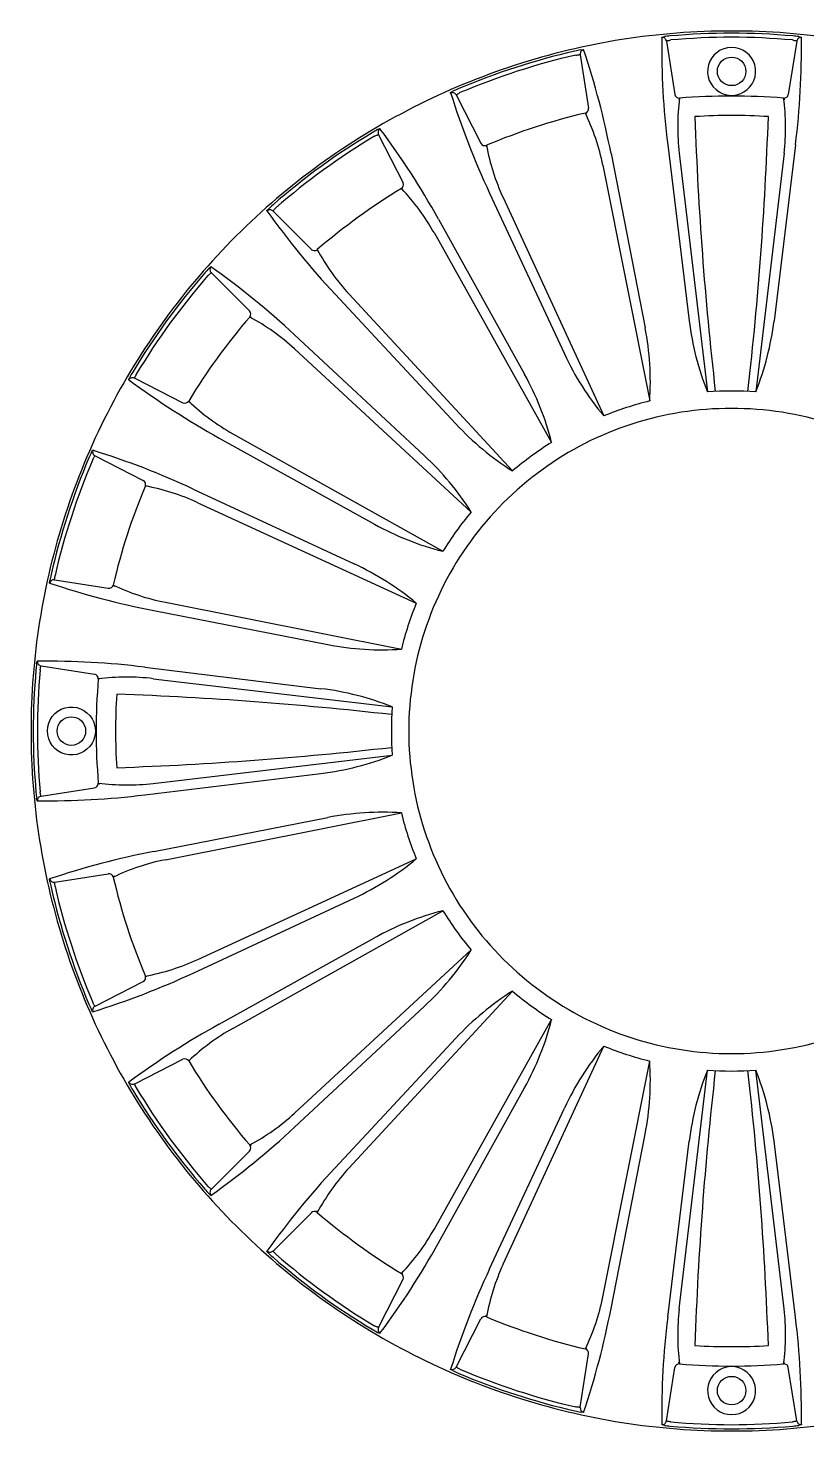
# Model space of a CAD drawing. Extents: x 0 to 137, y 0 to 265.
# Drawn here: x 0.4 to 57.1, y 0.4 to 102.9 of the extents above; entities that cross this region are included whole.
import ezdxf

# ---------------------------------------------------------------- set-up
doc = ezdxf.new("R2010")
doc.units = 0
doc.layers.add('LIVELLO_1', color=160, linetype='Continuous')

# ---------------------------------------------------------------- blocks, each defined once
blk = doc.blocks.new('AI9-BLK1')
at = {"layer": 'LIVELLO_1', "color": 7}
for p, q in [((-22.07, -31.16), (-22.06, -31.19)), ((-22.06, -31.19), (-21.44, -35.08)), ((-12.56, -31.19), (-13.18, -35.08)), ((-12.56, -31.16), (-12.56, -31.19)), ((-12.41, -30.85), (-12.22, -30.89)), ((-12.22, -30.89), (-12.22, -30.9)), ((-12.22, -30.92), (-12.22, -30.9)), ((-28.35, -32.16), (-28.34, -32.18)), ((-28.34, -32.18), (-27.73, -36.07)), ((-28.3, -31.82), (-28.11, -31.79)), ((-28.11, -31.79), (-28.1, -31.8)), ((-28.1, -31.82), (-28.1, -31.8)), ((-37.39, -35.1), (-37.38, -35.11)), ((-37.38, -35.11), (-35.59, -38.63)), ((-21.1, -35.34), (-21.16, -35.46)), ((-13.52, -35.34), (-13.46, -35.46)), ((-27.97, -36.43), (-27.88, -36.52)), ((-43.12, -37.64), (-42.94, -37.56)), ((-42.94, -37.56), (-42.94, -37.57)), ((-42.93, -37.58), (-42.94, -37.57)), ((-43.05, -37.98), (-43.05, -38.01)), ((-43.05, -38.01), (-41.26, -41.51)), ((-35.18, -38.78), (-35.2, -38.9)), ((-21.97, -38.74), (-20.4, -51.57)), ((-12.66, -38.74), (-14.22, -51.57)), ((-26.1, -39.39), (-23.62, -52.08)), ((-21.13, -39.35), (-19.07, -56.75)), ((-13.49, -39.35), (-15.55, -56.75)), ((-26.7, -40.23), (-23.28, -57.42)), ((-41.38, -41.93), (-41.27, -41.99)), ((-34.95, -42.27), (-29.5, -53.99)), ((-33.97, -42.59), (-26.63, -58.51)), ((-50.75, -43.57), (-50.73, -43.59)), ((-50.73, -43.59), (-47.94, -46.37)), ((-38.68, -44.17), (-32.4, -55.47)), ((-39, -45.15), (-30.43, -60.44)), ((-47.51, -46.38), (-47.49, -46.51)), ((-55.41, -47.76), (-55.27, -47.63)), ((-55.27, -47.63), (-55.26, -47.64)), ((-55.25, -47.64), (-55.26, -47.64)), ((-55.25, -48.06), (-55.23, -48.09)), ((-55.23, -48.08), (-52.44, -50.86)), ((-46.21, -49.64), (-37.4, -59.1)), ((-45.18, -49.64), (-33.28, -62.52)), ((-52.43, -51.3), (-52.31, -51.32)), ((-49.17, -52.59), (-39.71, -61.4)), ((-49.17, -53.63), (-36.29, -65.52)), ((-60.84, -55.76), (-60.81, -55.77)), ((-60.81, -55.77), (-57.3, -57.55)), ((-19.07, -56.75), (-19.07, -56.74)), ((-15.55, -56.75), (-15.55, -56.74)), ((-56.88, -57.43), (-56.83, -57.54)), ((-23.28, -57.42), (-23.29, -57.4)), ((-26.63, -58.51), (-26.64, -58.49)), ((-54.65, -60.13), (-43.34, -66.4)), ((-53.66, -59.81), (-38.36, -68.38)), ((-30.43, -60.44), (-30.44, -60.43)), ((-63.97, -61.18), (-63.88, -61.02)), ((-63.88, -61.02), (-63.87, -61.02)), ((-63.86, -61.02), (-63.87, -61.02)), ((-63.72, -61.42), (-63.7, -61.43)), ((-63.7, -61.43), (-60.19, -63.21)), ((-33.28, -62.52), (-33.3, -62.5)), ((-60.04, -63.62), (-59.92, -63.61)), ((-56.55, -63.85), (-44.82, -69.3)), ((-56.22, -64.84), (-40.3, -72.17)), ((-36.29, -65.52), (-36.31, -65.51)), ((-38.36, -68.38), (-38.38, -68.37)), ((-66.66, -70.46), (-66.64, -70.46)), ((-66.64, -70.46), (-62.75, -71.07)), ((-62.38, -70.84), (-62.3, -70.92)), ((-59.42, -72.7), (-46.73, -75.18)), ((-58.58, -72.1), (-41.38, -75.52)), ((-40.3, -72.17), (-40.32, -72.16)), ((-41.38, -75.52), (-41.41, -75.51)), ((-67.97, -76.59), (-67.93, -76.4)), ((-67.93, -76.4), (-67.92, -76.39)), ((-67.9, -76.39), (-67.92, -76.39)), ((-67.65, -76.74), (-67.63, -76.74)), ((-67.63, -76.74), (-63.74, -77.35)), ((-60.08, -76.83), (-47.24, -78.4)), ((-63.47, -77.69), (-63.36, -77.65)), ((-59.46, -77.67), (-42.05, -79.73)), ((-42.05, -79.73), (-42.07, -79.73)), ((-59.46, -85.31), (-42.05, -83.25)), ((-42.05, -83.25), (-42.07, -83.25)), ((-60.08, -86.14), (-47.24, -84.58)), ((-67.63, -86.23), (-63.74, -85.62)), ((-63.47, -85.28), (-63.36, -85.33)), ((-67.65, -86.24), (-67.63, -86.23)), ((-59.42, -90.27), (-46.73, -87.79)), ((-58.58, -90.87), (-41.38, -87.46)), ((-41.38, -87.46), (-41.41, -87.46)), ((-56.22, -98.14), (-40.3, -90.8)), ((-40.3, -90.8), (-40.32, -90.82)), ((-66.64, -92.51), (-62.75, -91.89)), ((-62.38, -92.14), (-62.3, -92.05)), ((-67.03, -92.28), (-67.02, -92.27)), ((-67, -92.47), (-67.03, -92.28)), ((-67, -92.27), (-67.02, -92.27)), ((-66.66, -92.52), (-66.64, -92.51)), ((-56.55, -99.13), (-44.82, -93.67)), ((-53.66, -103.17), (-38.36, -94.59)), ((-38.36, -94.59), (-38.38, -94.61)), ((-54.65, -102.85), (-43.34, -96.57)), ((-49.17, -109.35), (-36.29, -97.45)), ((-36.29, -97.45), (-36.31, -97.46)), ((-60.04, -99.35), (-59.92, -99.36)), ((-63.7, -101.54), (-60.19, -99.76)), ((-45.18, -113.33), (-33.28, -100.45)), ((-33.28, -100.45), (-33.3, -100.48)), ((-63.72, -101.56), (-63.7, -101.54)), ((-49.17, -110.38), (-39.71, -101.57)), ((-39, -117.82), (-30.43, -102.53)), ((-30.43, -102.53), (-30.44, -102.55)), ((-46.21, -113.34), (-37.4, -103.87)), ((-33.97, -120.37), (-26.63, -104.46)), ((-26.63, -104.46), (-26.64, -104.48)), ((-60.81, -107.21), (-57.3, -105.42)), ((-56.88, -105.54), (-56.83, -105.43)), ((-26.7, -122.74), (-23.28, -105.55)), ((-23.28, -105.55), (-23.29, -105.57)), ((-21.13, -123.62), (-19.07, -106.21)), ((-19.07, -106.21), (-19.07, -106.24)), ((-13.49, -123.62), (-15.55, -106.21)), ((-15.55, -106.21), (-15.55, -106.24)), ((-61.24, -107.09), (-61.25, -107.1)), ((-61.25, -107.11), (-61.25, -107.1)), ((-61.17, -107.28), (-61.25, -107.11)), ((-60.84, -107.22), (-60.81, -107.21)), ((-38.68, -118.8), (-32.4, -107.51)), ((-34.95, -120.7), (-29.5, -108.98)), ((-52.43, -111.67), (-52.31, -111.65)), ((-26.1, -123.58), (-23.62, -110.89)), ((-21.97, -124.23), (-20.4, -111.4)), ((-12.66, -124.23), (-14.22, -111.4)), ((-55.23, -114.89), (-52.44, -112.11)), ((-55.25, -114.91), (-55.23, -114.89)), ((-50.73, -119.4), (-47.94, -116.61)), ((-47.51, -116.59), (-47.49, -116.47)), ((-51.17, -119.41), (-51.18, -119.42)), ((-51.18, -119.43), (-51.18, -119.42)), ((-51.05, -119.57), (-51.18, -119.43)), ((-50.75, -119.41), (-50.73, -119.4)), ((-43.05, -124.97), (-41.26, -121.46)), ((-41.38, -121.04), (-41.27, -120.98)), ((-43.05, -124.99), (-43.05, -124.97)), ((-37.38, -127.86), (-35.59, -124.35)), ((-35.18, -124.2), (-35.2, -124.07)), ((-28.34, -130.79), (-27.73, -126.9)), ((-27.97, -126.54), (-27.88, -126.45)), ((-37.79, -128.01), (-37.79, -128.02)), ((-37.79, -128.04), (-37.79, -128.02)), ((-37.62, -128.12), (-37.79, -128.04)), ((-37.39, -127.87), (-37.38, -127.86)), ((-22.06, -131.78), (-21.44, -127.9)), ((-21.1, -127.63), (-21.16, -127.51)), ((-13.52, -127.63), (-13.46, -127.51)), ((-12.56, -131.78), (-13.18, -127.9)), ((-28.35, -130.82), (-28.34, -130.79)), ((-22.4, -132.05), (-22.4, -132.07)), ((-22.4, -132.08), (-22.4, -132.07)), ((-22.21, -132.12), (-22.4, -132.08)), ((-22.07, -131.81), (-22.06, -131.78)), ((-12.56, -131.81), (-12.56, -131.78))]:
    blk.add_line(p, q, dxfattribs=at)
for points in [[(-22.4, -30.9), (-22.4, -30.89), (-22.21, -30.85)], [(-22.07, -31.16), (-22.07, -31.16), (-22.06, -31.16), (-22.06, -31.16), (-22.06, -31.16), (-22.04, -31.16), (-22.01, -31.15), (-21.97, -31.15)], [(-21.97, -31.15), (-21.92, -31.15), (-21.87, -31.13), (-21.81, -31.12), (-21.75, -31.1)], [(-12.87, -31.1), (-12.81, -31.12), (-12.75, -31.13), (-12.7, -31.15), (-12.66, -31.15)], [(-12.66, -31.15), (-12.62, -31.15), (-12.59, -31.16), (-12.57, -31.16), (-12.56, -31.16), (-12.56, -31.16)], [(-28.66, -32.2), (-28.6, -32.2), (-28.54, -32.19), (-28.49, -32.19), (-28.45, -32.18)], [(-28.45, -32.18), (-28.4, -32.17), (-28.38, -32.16), (-28.35, -32.16), (-28.35, -32.16), (-28.35, -32.16)], [(-37.79, -34.95), (-37.79, -34.94), (-37.62, -34.84)], [(-37.39, -35.1), (-37.39, -35.1), (-37.39, -35.1), (-37.38, -35.1), (-37.36, -35.09), (-37.33, -35.07), (-37.3, -35.06)], [(-37.3, -35.06), (-37.26, -35.03), (-37.21, -35), (-37.16, -34.97), (-37.11, -34.94)], [(-43.34, -38.12), (-43.29, -38.1), (-43.24, -38.07), (-43.19, -38.05), (-43.14, -38.03)], [(-43.14, -38.03), (-43.1, -38.02), (-43.08, -38), (-43.06, -37.99), (-43.06, -37.99), (-43.06, -37.98), (-43.05, -37.98)], [(-51.18, -43.55), (-51.18, -43.54), (-51.05, -43.41)], [(-50.75, -43.57), (-50.75, -43.57), (-50.75, -43.57), (-50.74, -43.57), (-50.74, -43.56), (-50.73, -43.55), (-50.7, -43.53), (-50.68, -43.5)], [(-50.68, -43.5), (-50.65, -43.46), (-50.61, -43.42), (-50.57, -43.38), (-50.53, -43.34)], [(-55.48, -48.28), (-55.43, -48.24), (-55.38, -48.21), (-55.35, -48.17), (-55.31, -48.13)], [(-55.31, -48.13), (-55.29, -48.11), (-55.26, -48.09), (-55.25, -48.07), (-55.25, -48.07), (-55.25, -48.06)], [(-61.25, -55.87), (-61.25, -55.86), (-61.17, -55.69)], [(-60.84, -55.76), (-60.84, -55.76), (-60.83, -55.75), (-60.83, -55.75), (-60.82, -55.73), (-60.8, -55.7), (-60.79, -55.67)], [(-60.79, -55.67), (-60.77, -55.63), (-60.74, -55.58), (-60.72, -55.52), (-60.7, -55.47)], [(-63.77, -61.51), (-63.75, -61.47), (-63.73, -61.44), (-63.72, -61.43), (-63.72, -61.42)], [(-63.87, -61.7), (-63.84, -61.64), (-63.81, -61.59), (-63.79, -61.54), (-63.77, -61.51)], [(-67.02, -70.7), (-67.03, -70.68), (-67, -70.5)], [(-66.66, -70.46), (-66.66, -70.46), (-66.66, -70.45), (-66.66, -70.44), (-66.65, -70.42), (-66.65, -70.39), (-66.64, -70.36)], [(-66.64, -70.36), (-66.63, -70.31), (-66.63, -70.26), (-66.62, -70.2), (-66.62, -70.14)], [(-67.71, -77.05), (-67.7, -76.99), (-67.69, -76.93), (-67.68, -76.88), (-67.67, -76.83)], [(-67.67, -76.83), (-67.66, -76.79), (-67.66, -76.76), (-67.65, -76.74), (-67.65, -76.74)], [(-67.67, -86.14), (-67.68, -86.1), (-67.69, -86.05), (-67.7, -85.98), (-67.71, -85.93)], [(-67.92, -86.57), (-67.93, -86.57), (-67.97, -86.39)], [(-67.65, -86.24), (-67.65, -86.23), (-67.65, -86.22), (-67.66, -86.21), (-67.66, -86.18), (-67.67, -86.14)], [(-66.64, -92.61), (-66.65, -92.57), (-66.65, -92.55), (-66.66, -92.52), (-66.66, -92.52)], [(-66.62, -92.83), (-66.62, -92.77), (-66.63, -92.72), (-66.63, -92.66), (-66.64, -92.61)], [(-63.77, -101.47), (-63.79, -101.42), (-63.81, -101.38), (-63.84, -101.33), (-63.87, -101.27)], [(-63.72, -101.56), (-63.72, -101.56), (-63.72, -101.55), (-63.72, -101.54), (-63.73, -101.53), (-63.75, -101.5), (-63.77, -101.47)], [(-63.87, -101.96), (-63.88, -101.96), (-63.97, -101.79)], [(-60.79, -107.3), (-60.8, -107.27), (-60.82, -107.25), (-60.83, -107.22), (-60.83, -107.22), (-60.84, -107.22)], [(-60.7, -107.51), (-60.72, -107.45), (-60.74, -107.4), (-60.77, -107.34), (-60.79, -107.3)], [(-55.31, -114.84), (-55.35, -114.8), (-55.38, -114.77), (-55.43, -114.73), (-55.48, -114.69)], [(-55.26, -115.34), (-55.27, -115.35), (-55.41, -115.21)], [(-55.25, -114.91), (-55.25, -114.91), (-55.25, -114.91), (-55.25, -114.9), (-55.26, -114.88), (-55.29, -114.87), (-55.31, -114.84)], [(-50.68, -119.46), (-50.7, -119.44), (-50.73, -119.42), (-50.74, -119.41), (-50.74, -119.41), (-50.75, -119.41), (-50.75, -119.41)], [(-50.53, -119.63), (-50.57, -119.59), (-50.61, -119.54), (-50.65, -119.51), (-50.68, -119.46)], [(-43.14, -124.94), (-43.19, -124.92), (-43.24, -124.9), (-43.29, -124.87), (-43.34, -124.85)], [(-43.05, -124.99), (-43.05, -124.99), (-43.06, -124.99), (-43.06, -124.99), (-43.06, -124.98), (-43.08, -124.97), (-43.1, -124.96), (-43.14, -124.94)], [(-42.94, -125.4), (-42.94, -125.41), (-43.12, -125.33)], [(-37.3, -127.91), (-37.33, -127.9), (-37.36, -127.89), (-37.38, -127.87), (-37.38, -127.87), (-37.39, -127.87), (-37.39, -127.87)], [(-37.11, -128.02), (-37.16, -128), (-37.21, -127.96), (-37.26, -127.94), (-37.3, -127.91)], [(-28.45, -130.79), (-28.49, -130.79), (-28.54, -130.78), (-28.6, -130.78), (-28.66, -130.77)], [(-28.35, -130.82), (-28.35, -130.82), (-28.35, -130.81), (-28.35, -130.81), (-28.38, -130.8), (-28.4, -130.8), (-28.45, -130.79)], [(-28.1, -131.17), (-28.11, -131.18), (-28.3, -131.15)], [(-21.97, -131.82), (-22.01, -131.81), (-22.04, -131.81), (-22.06, -131.81), (-22.06, -131.81), (-22.06, -131.81), (-22.07, -131.81)], [(-21.75, -131.86), (-21.81, -131.85), (-21.87, -131.84), (-21.92, -131.83), (-21.97, -131.82)], [(-12.66, -131.82), (-12.7, -131.83), (-12.75, -131.84), (-12.81, -131.85), (-12.87, -131.86)], [(-12.56, -131.81), (-12.56, -131.81), (-12.56, -131.81), (-12.57, -131.81), (-12.59, -131.81), (-12.62, -131.81), (-12.66, -131.82)], [(-12.22, -132.07), (-12.22, -132.08), (-12.41, -132.12)]]:
    blk.add_lwpolyline(points, dxfattribs=at)
for centre in [(-17.31, -33.39), (-65.43, -81.49), (-17.31, -129.58)]:
    blk.add_circle(centre, 1.04, dxfattribs=at)
for points in [[(-9.32, -31.07), (-14.61, -30.24), (-20, -30.24), (-25.3, -31.07)], [(-12.84, -30.81), (-15.83, -30.54), (-18.79, -30.54), (-21.78, -30.81)], [(-25.3, -31.07), (-30.59, -31.91), (-35.72, -33.58), (-40.49, -36.01)], [(-22.4, -30.9), (-22.43, -33.57), (-22.29, -36.09), (-21.97, -38.74)], [(-21.78, -30.81), (-21.95, -30.83), (-22.05, -30.84), (-22.21, -30.85)], [(-12.87, -31.1), (-15.84, -30.84), (-18.79, -30.84), (-21.75, -31.1)], [(-12.41, -30.85), (-12.58, -30.84), (-12.68, -30.83), (-12.84, -30.81)], [(-12.66, -38.74), (-12.33, -36.09), (-12.19, -33.57), (-12.22, -30.9)], [(-12.43, -30.98), (-12.5, -31.02), (-12.54, -31.09), (-12.56, -31.16)], [(-12.22, -30.92), (-12.29, -30.91), (-12.37, -30.93), (-12.43, -30.98)], [(-28.73, -31.91), (-31.65, -32.58), (-34.47, -33.5), (-37.23, -34.67)], [(-28.66, -32.2), (-31.56, -32.87), (-34.37, -33.78), (-37.11, -34.94)], [(-28.3, -31.82), (-28.46, -31.85), (-28.57, -31.87), (-28.73, -31.91)], [(-28.29, -31.94), (-28.33, -32.01), (-28.35, -32.08), (-28.35, -32.16)], [(-28.1, -31.82), (-28.18, -31.83), (-28.24, -31.87), (-28.29, -31.94)], [(-26.1, -39.39), (-26.61, -36.77), (-27.25, -34.33), (-28.1, -31.8)], [(-37.23, -34.67), (-37.38, -34.74), (-37.48, -34.77), (-37.62, -34.84)], [(-37.79, -34.95), (-36.99, -37.5), (-36.08, -39.85), (-34.95, -42.27)], [(-21.44, -35.08), (-21.42, -35.24), (-21.27, -35.36), (-21.1, -35.34)], [(-21.1, -35.34), (-21.28, -36.68), (-21.29, -38.02), (-21.13, -39.35)], [(-13.52, -35.34), (-16.07, -35.14), (-18.56, -35.14), (-21.1, -35.34)], [(-18.21, -34.89), (-17.66, -35.23), (-16.96, -35.23), (-16.42, -34.89)], [(-13.52, -35.34), (-13.35, -35.36), (-13.2, -35.24), (-13.18, -35.08)], [(-13.49, -39.35), (-13.33, -38.02), (-13.34, -36.68), (-13.52, -35.34)], [(-40.49, -36.01), (-45.27, -38.44), (-49.63, -41.6), (-53.42, -45.39)], [(-27.97, -36.43), (-30.46, -37.02), (-32.83, -37.79), (-35.18, -38.78)], [(-27.97, -36.43), (-27.81, -36.39), (-27.7, -36.24), (-27.73, -36.07)], [(-26.7, -40.23), (-26.96, -38.92), (-27.39, -37.64), (-27.97, -36.43)], [(-14.63, -36.69), (-16.46, -36.57), (-18.16, -36.57), (-19.99, -36.69)], [(-19.99, -36.69), (-19.74, -43.66), (-19.28, -49.78), (-18.5, -56.72)], [(-16.12, -56.72), (-15.34, -49.78), (-14.89, -43.66), (-14.63, -36.69)], [(-43.5, -37.86), (-46.07, -39.4), (-48.47, -41.14), (-50.73, -43.11)], [(-43.12, -37.64), (-43.27, -37.72), (-43.35, -37.78), (-43.5, -37.86)], [(-43.07, -37.76), (-43.09, -37.83), (-43.09, -37.91), (-43.05, -37.98)], [(-42.93, -37.58), (-43, -37.62), (-43.05, -37.69), (-43.07, -37.76)], [(-38.68, -44.17), (-39.97, -41.83), (-41.35, -39.71), (-42.94, -37.57)], [(-43.34, -38.12), (-45.9, -39.65), (-48.28, -41.38), (-50.53, -43.34)], [(-35.59, -38.63), (-35.51, -38.78), (-35.34, -38.84), (-35.18, -38.78)], [(-35.18, -38.78), (-34.94, -40.09), (-34.53, -41.37), (-33.97, -42.59)], [(-41.38, -41.93), (-43.56, -43.26), (-45.57, -44.72), (-47.51, -46.38)], [(-41.38, -41.93), (-41.24, -41.84), (-41.18, -41.66), (-41.26, -41.51)], [(-39, -45.15), (-39.65, -43.98), (-40.45, -42.91), (-41.38, -41.93)], [(-51.18, -43.55), (-49.63, -45.73), (-48.04, -47.69), (-46.21, -49.64)], [(-50.73, -43.11), (-50.86, -43.22), (-50.93, -43.29), (-51.05, -43.41)], [(-53.42, -45.39), (-57.21, -49.18), (-60.38, -53.54), (-62.81, -58.31)], [(-47.95, -46.37), (-47.83, -46.49), (-47.64, -46.49), (-47.51, -46.39)], [(-47.51, -46.38), (-46.87, -47.57), (-46.09, -48.66), (-45.18, -49.64)], [(-55.7, -48.09), (-57.67, -50.35), (-59.41, -52.74), (-60.96, -55.31)], [(-55.41, -47.76), (-55.52, -47.88), (-55.59, -47.96), (-55.7, -48.09)], [(-55.25, -47.64), (-55.3, -47.7), (-55.33, -47.77), (-55.33, -47.86)], [(-55.33, -47.86), (-55.33, -47.93), (-55.3, -48), (-55.25, -48.06)], [(-49.17, -52.59), (-51.13, -50.78), (-53.08, -49.18), (-55.26, -47.64)], [(-55.48, -48.28), (-57.43, -50.53), (-59.16, -52.91), (-60.7, -55.47)], [(-52.43, -51.3), (-52.32, -51.17), (-52.32, -50.98), (-52.44, -50.86)], [(-52.43, -51.3), (-54.1, -53.23), (-55.56, -55.25), (-56.88, -57.43)], [(-49.17, -53.63), (-50.16, -52.72), (-51.24, -51.94), (-52.43, -51.3)], [(-23.28, -57.42), (-23.16, -55.63), (-23.27, -53.85), (-23.62, -52.08)], [(-20.4, -51.57), (-20.19, -53.36), (-19.74, -55.08), (-19.07, -56.75)], [(-15.55, -56.75), (-14.88, -55.08), (-14.44, -53.36), (-14.22, -51.57)], [(-29.5, -53.99), (-28.74, -55.62), (-27.79, -57.13), (-26.63, -58.51)], [(-60.96, -55.31), (-61.04, -55.45), (-61.09, -55.54), (-61.17, -55.69)], [(-61.25, -55.87), (-59.1, -57.46), (-56.98, -58.83), (-54.65, -60.13)], [(-30.43, -60.44), (-30.87, -58.7), (-31.53, -57.04), (-32.4, -55.47)], [(-15.55, -56.75), (-16.73, -56.68), (-17.89, -56.68), (-19.07, -56.75)], [(-62.81, -58.31), (-65.24, -63.09), (-66.91, -68.21), (-67.75, -73.5)], [(-57.3, -57.55), (-57.15, -57.62), (-56.97, -57.57), (-56.88, -57.43)], [(-56.88, -57.43), (-55.91, -58.36), (-54.83, -59.16), (-53.66, -59.81)], [(-20.99, -58.25), (-23.43, -58.64), (-25.79, -59.4), (-28, -60.52)], [(-23.28, -57.42), (-24.43, -57.71), (-25.53, -58.07), (-26.63, -58.51)], [(-13.63, -58.25), (-16.07, -57.87), (-18.55, -57.87), (-20.99, -58.25)], [(-6.62, -60.52), (-8.83, -59.4), (-11.19, -58.64), (-13.63, -58.25)], [(-37.4, -59.1), (-36.18, -60.42), (-34.8, -61.56), (-33.28, -62.52)], [(-30.43, -60.44), (-31.43, -61.07), (-32.37, -61.76), (-33.28, -62.52)], [(-63.97, -61.18), (-64.04, -61.33), (-64.08, -61.42), (-64.15, -61.57)], [(-63.86, -61.02), (-63.89, -61.09), (-63.89, -61.17), (-63.86, -61.24)], [(-56.55, -63.85), (-58.96, -62.72), (-61.32, -61.81), (-63.87, -61.02)], [(-63.86, -61.24), (-63.84, -61.31), (-63.79, -61.38), (-63.72, -61.42)], [(-36.29, -65.52), (-37.25, -64), (-38.39, -62.62), (-39.71, -61.4)], [(-28, -60.52), (-30.2, -61.65), (-32.21, -63.11), (-33.95, -64.85)], [(-64.15, -61.57), (-65.32, -64.34), (-66.24, -67.16), (-66.91, -70.07)], [(-63.87, -61.7), (-65.04, -64.44), (-65.95, -67.24), (-66.62, -70.14)], [(-60.04, -63.62), (-59.98, -63.47), (-60.04, -63.29), (-60.19, -63.21)], [(-60.04, -63.62), (-61.03, -65.98), (-61.8, -68.34), (-62.38, -70.84)], [(-56.22, -64.84), (-57.44, -64.27), (-58.72, -63.87), (-60.04, -63.62)], [(-36.29, -65.52), (-37.06, -66.43), (-37.74, -67.37), (-38.36, -68.38)], [(-33.95, -64.85), (-35.7, -66.6), (-37.16, -68.61), (-38.28, -70.81)], [(-43.34, -66.4), (-41.77, -67.28), (-40.11, -67.94), (-38.36, -68.38)], [(-40.29, -72.17), (-41.68, -71.01), (-43.19, -70.07), (-44.82, -69.3)], [(-67.02, -70.7), (-64.49, -71.55), (-62.04, -72.19), (-59.42, -72.7)], [(-66.91, -70.07), (-66.95, -70.24), (-66.97, -70.34), (-67, -70.5)], [(-62.75, -71.07), (-62.58, -71.1), (-62.42, -70.99), (-62.38, -70.84)], [(-62.38, -70.84), (-61.17, -71.42), (-59.9, -71.84), (-58.58, -72.1)], [(-38.28, -70.81), (-39.4, -73.01), (-40.17, -75.37), (-40.55, -77.81)], [(-40.29, -72.17), (-40.74, -73.27), (-41.1, -74.37), (-41.38, -75.52)], [(-67.75, -73.5), (-68.58, -78.79), (-68.58, -84.18), (-67.75, -89.47)], [(-46.73, -75.18), (-44.96, -75.52), (-43.18, -75.64), (-41.38, -75.52)], [(-67.97, -76.59), (-67.99, -76.75), (-68, -76.85), (-68.01, -77.02)], [(-60.08, -76.83), (-62.73, -76.51), (-65.25, -76.37), (-67.92, -76.39)], [(-67.9, -76.39), (-67.91, -76.48), (-67.89, -76.55), (-67.84, -76.61)], [(-67.84, -76.61), (-67.8, -76.68), (-67.73, -76.72), (-67.65, -76.74)], [(-68.01, -77.02), (-68.28, -80), (-68.28, -82.97), (-68.01, -85.96)], [(-67.71, -77.05), (-67.97, -80.01), (-67.97, -82.95), (-67.71, -85.93)], [(-63.47, -77.69), (-63.46, -77.53), (-63.58, -77.38), (-63.74, -77.35)], [(-63.47, -77.69), (-63.68, -80.24), (-63.68, -82.74), (-63.47, -85.28)], [(-59.46, -77.67), (-60.8, -77.51), (-62.14, -77.51), (-63.47, -77.69)], [(-40.55, -77.81), (-40.94, -80.24), (-40.94, -82.73), (-40.55, -85.17)], [(-62.13, -78.8), (-62.24, -80.64), (-62.24, -82.33), (-62.13, -84.16)], [(-42.09, -80.29), (-49.02, -79.52), (-55.16, -79.06), (-62.13, -78.8)], [(-42.05, -79.73), (-43.72, -79.06), (-45.45, -78.61), (-47.24, -78.4)], [(-42.05, -79.73), (-42.13, -80.91), (-42.13, -82.06), (-42.05, -83.25)], [(-62.13, -84.16), (-55.16, -83.91), (-49.02, -83.45), (-42.09, -82.68)], [(-47.24, -84.58), (-45.45, -84.36), (-43.72, -83.92), (-42.05, -83.25)], [(-68.01, -85.96), (-68, -86.12), (-67.99, -86.22), (-67.97, -86.39)], [(-63.74, -85.62), (-63.58, -85.59), (-63.46, -85.44), (-63.47, -85.28)], [(-63.47, -85.28), (-62.14, -85.46), (-60.8, -85.46), (-59.46, -85.31)], [(-40.55, -85.17), (-40.17, -87.6), (-39.4, -89.96), (-38.28, -92.17)], [(-67.92, -86.57), (-65.25, -86.6), (-62.73, -86.46), (-60.08, -86.14)], [(-41.38, -87.46), (-43.18, -87.33), (-44.96, -87.45), (-46.73, -87.79)], [(-41.38, -87.46), (-41.1, -88.6), (-40.74, -89.71), (-40.29, -90.8)], [(-67.75, -89.47), (-66.91, -94.76), (-65.24, -99.89), (-62.81, -104.65)], [(-59.42, -90.27), (-62.04, -90.77), (-64.48, -91.42), (-67.02, -92.27)], [(-58.58, -90.87), (-59.9, -91.13), (-61.17, -91.56), (-62.38, -92.14)], [(-44.82, -93.67), (-43.19, -92.91), (-41.68, -91.95), (-40.29, -90.8)], [(-62.38, -92.14), (-62.42, -91.98), (-62.58, -91.87), (-62.75, -91.89)], [(-62.38, -92.14), (-61.8, -94.63), (-61.03, -96.99), (-60.04, -99.35)], [(-38.28, -92.17), (-37.16, -94.37), (-35.7, -96.37), (-33.95, -98.12)], [(-67, -92.27), (-66.99, -92.35), (-66.94, -92.41), (-66.88, -92.46)], [(-67, -92.47), (-66.97, -92.64), (-66.95, -92.73), (-66.91, -92.9)], [(-66.91, -92.9), (-66.24, -95.81), (-65.32, -98.64), (-64.15, -101.4)], [(-66.88, -92.46), (-66.81, -92.5), (-66.74, -92.52), (-66.66, -92.52)], [(-66.62, -92.83), (-65.95, -95.73), (-65.04, -98.53), (-63.87, -101.27)], [(-38.36, -94.59), (-40.11, -95.04), (-41.77, -95.69), (-43.34, -96.57)], [(-38.36, -94.59), (-37.74, -95.6), (-37.06, -96.54), (-36.29, -97.45)], [(-60.04, -99.35), (-58.72, -99.11), (-57.44, -98.7), (-56.22, -98.14)], [(-39.71, -101.57), (-38.39, -100.35), (-37.25, -98.97), (-36.29, -97.45)], [(-33.95, -98.12), (-32.21, -99.86), (-30.2, -101.32), (-28, -102.44)], [(-63.87, -101.96), (-61.32, -101.16), (-58.96, -100.25), (-56.55, -99.13)], [(-60.19, -99.76), (-60.04, -99.68), (-59.98, -99.5), (-60.04, -99.35)], [(-64.15, -101.4), (-64.08, -101.54), (-64.04, -101.64), (-63.97, -101.79)], [(-33.28, -100.45), (-34.8, -101.42), (-36.18, -102.55), (-37.4, -103.87)], [(-33.28, -100.45), (-32.37, -101.22), (-31.43, -101.91), (-30.43, -102.53)], [(-28, -102.44), (-25.79, -103.57), (-23.43, -104.34), (-20.99, -104.71)], [(-13.63, -104.71), (-11.19, -104.34), (-8.83, -103.57), (-6.62, -102.44)], [(-54.65, -102.85), (-56.98, -104.14), (-59.1, -105.51), (-61.25, -107.1)], [(-53.66, -103.17), (-54.83, -103.82), (-55.91, -104.62), (-56.88, -105.54)], [(-32.4, -107.51), (-31.53, -105.93), (-30.87, -104.27), (-30.43, -102.53)], [(-26.63, -104.46), (-27.79, -105.85), (-28.74, -107.35), (-29.5, -108.98)], [(-26.63, -104.46), (-25.53, -104.9), (-24.43, -105.26), (-23.28, -105.55)], [(-62.81, -104.65), (-60.38, -109.44), (-57.21, -113.79), (-53.42, -117.57)], [(-56.88, -105.54), (-56.97, -105.4), (-57.15, -105.35), (-57.3, -105.42)], [(-56.88, -105.54), (-55.56, -107.72), (-54.1, -109.74), (-52.43, -111.67)], [(-23.62, -110.89), (-23.27, -109.12), (-23.16, -107.34), (-23.28, -105.55)], [(-20.99, -104.71), (-18.55, -105.11), (-16.07, -105.11), (-13.63, -104.71)], [(-19.07, -106.21), (-19.74, -107.89), (-20.19, -109.62), (-20.4, -111.4)], [(-18.5, -106.25), (-19.28, -113.19), (-19.74, -119.31), (-19.99, -126.28)], [(-19.07, -106.21), (-17.89, -106.3), (-16.73, -106.3), (-15.55, -106.21)], [(-14.63, -126.28), (-14.89, -119.31), (-15.34, -113.19), (-16.12, -106.25)], [(-14.22, -111.4), (-14.44, -109.62), (-14.88, -107.89), (-15.55, -106.21)], [(-61.24, -107.09), (-61.2, -107.16), (-61.13, -107.21), (-61.06, -107.23)], [(-61.17, -107.28), (-61.09, -107.43), (-61.04, -107.52), (-60.96, -107.67)], [(-61.06, -107.23), (-60.99, -107.25), (-60.91, -107.25), (-60.84, -107.22)], [(-60.7, -107.51), (-59.16, -110.06), (-57.43, -112.44), (-55.48, -114.69)], [(-60.96, -107.67), (-59.41, -110.23), (-57.67, -112.63), (-55.7, -114.88)], [(-52.43, -111.67), (-51.24, -111.03), (-50.16, -110.25), (-49.17, -109.35)], [(-55.26, -115.34), (-53.08, -113.79), (-51.13, -112.2), (-49.17, -110.38)], [(-52.44, -112.11), (-52.32, -111.99), (-52.32, -111.8), (-52.43, -111.67)], [(-46.21, -113.34), (-48.04, -115.29), (-49.63, -117.24), (-51.18, -119.42)], [(-45.18, -113.33), (-46.09, -114.32), (-46.87, -115.41), (-47.51, -116.59)], [(-55.7, -114.88), (-55.59, -115.02), (-55.52, -115.09), (-55.41, -115.21)], [(-47.51, -116.59), (-47.64, -116.48), (-47.83, -116.48), (-47.95, -116.61)], [(-47.51, -116.59), (-45.57, -118.25), (-43.56, -119.71), (-41.38, -121.04)], [(-53.42, -117.57), (-49.63, -121.37), (-45.27, -124.53), (-40.49, -126.96)], [(-41.38, -121.04), (-40.45, -120.07), (-39.65, -118.99), (-39, -117.82)], [(-42.94, -125.4), (-41.35, -123.26), (-39.98, -121.14), (-38.68, -118.8)], [(-51.17, -119.41), (-51.11, -119.46), (-51.04, -119.49), (-50.96, -119.48)], [(-51.05, -119.57), (-50.93, -119.68), (-50.86, -119.75), (-50.73, -119.86)], [(-50.96, -119.48), (-50.88, -119.48), (-50.81, -119.46), (-50.75, -119.41)], [(-50.73, -119.86), (-48.47, -121.83), (-46.07, -123.57), (-43.5, -125.11)], [(-50.53, -119.63), (-48.28, -121.59), (-45.9, -123.32), (-43.34, -124.85)], [(-34.95, -120.7), (-36.08, -123.12), (-36.99, -125.47), (-37.79, -128.02)], [(-33.97, -120.37), (-34.53, -121.6), (-34.94, -122.88), (-35.18, -124.2)], [(-41.26, -121.46), (-41.18, -121.31), (-41.24, -121.13), (-41.38, -121.04)], [(-27.97, -126.54), (-27.39, -125.33), (-26.96, -124.06), (-26.7, -122.74)], [(-28.1, -131.17), (-27.25, -128.64), (-26.61, -126.2), (-26.1, -123.58)], [(-21.13, -123.62), (-21.29, -124.96), (-21.28, -126.29), (-21.1, -127.63)], [(-13.52, -127.63), (-13.34, -126.29), (-13.33, -124.96), (-13.49, -123.62)], [(-35.18, -124.19), (-35.34, -124.14), (-35.51, -124.2), (-35.59, -124.35)], [(-35.18, -124.2), (-32.83, -125.18), (-30.46, -125.96), (-27.97, -126.54)], [(-21.97, -124.23), (-22.29, -126.88), (-22.43, -129.4), (-22.4, -132.07)], [(-12.22, -132.07), (-12.19, -129.4), (-12.33, -126.88), (-12.66, -124.23)], [(-43.5, -125.11), (-43.35, -125.19), (-43.27, -125.25), (-43.12, -125.33)], [(-40.49, -126.96), (-35.72, -129.4), (-30.59, -131.06), (-25.3, -131.9)], [(-27.73, -126.9), (-27.7, -126.74), (-27.81, -126.58), (-27.97, -126.54)], [(-19.99, -126.29), (-18.16, -126.4), (-16.46, -126.4), (-14.63, -126.29)], [(-37.79, -128.01), (-37.72, -128.04), (-37.64, -128.05), (-37.57, -128.02)], [(-37.62, -128.12), (-37.48, -128.19), (-37.38, -128.24), (-37.23, -128.31)], [(-37.57, -128.02), (-37.49, -128), (-37.43, -127.95), (-37.39, -127.87)], [(-37.11, -128.02), (-34.37, -129.19), (-31.56, -130.1), (-28.66, -130.77)], [(-21.1, -127.63), (-21.27, -127.61), (-21.42, -127.73), (-21.44, -127.9)], [(-21.1, -127.63), (-18.56, -127.84), (-16.07, -127.84), (-13.52, -127.63)], [(-16.42, -128.08), (-16.96, -127.74), (-17.66, -127.74), (-18.21, -128.08)], [(-13.18, -127.9), (-13.2, -127.73), (-13.35, -127.61), (-13.52, -127.63)], [(-37.23, -128.31), (-34.47, -129.47), (-31.65, -130.39), (-28.73, -131.06)], [(-28.73, -131.06), (-28.57, -131.1), (-28.46, -131.12), (-28.3, -131.15)], [(-25.3, -131.9), (-20, -132.73), (-14.61, -132.73), (-9.32, -131.9)], [(-22.4, -132.05), (-22.33, -132.06), (-22.25, -132.05), (-22.19, -132)], [(-22.21, -132.12), (-22.05, -132.14), (-21.95, -132.15), (-21.78, -132.17)], [(-22.19, -132), (-22.12, -131.95), (-22.08, -131.88), (-22.07, -131.81)], [(-21.78, -132.17), (-18.79, -132.42), (-15.83, -132.42), (-12.84, -132.17)], [(-21.75, -131.86), (-18.79, -132.13), (-15.84, -132.13), (-12.87, -131.86)], [(-12.84, -132.17), (-12.68, -132.15), (-12.58, -132.14), (-12.41, -132.12)]]:
    blk.add_open_spline(points, degree=3, dxfattribs=at)
for points, knots in [([(-22.07, -31.16), (-22.08, -31.09), (-22.12, -31.02), (-22.19, -30.98), (-22.25, -30.93), (-22.33, -30.91), (-22.4, -30.92), (-22.4, -30.92), (-22.4, -30.9), (-22.4, -30.9)], [0, 0, 0, 0, 1, 1, 1, 2, 2, 2, 3, 3, 3, 3]), ([(-16.42, -34.89), (-15.74, -34.49), (-15.42, -33.69), (-15.62, -32.92), (-15.83, -32.17), (-16.52, -31.65), (-17.31, -31.65), (-18.1, -31.65), (-18.79, -32.17), (-19, -32.92), (-19.21, -33.69), (-18.88, -34.49), (-18.21, -34.89)], [0, 0, 0, 0, 1, 1, 1, 2, 2, 2, 3, 3, 3, 4, 4, 4, 4]), ([(-37.39, -35.1), (-37.43, -35.03), (-37.49, -34.98), (-37.57, -34.96), (-37.64, -34.93), (-37.72, -34.93), (-37.79, -34.97), (-37.79, -34.97), (-37.79, -34.95), (-37.79, -34.95)], [0, 0, 0, 0, 1, 1, 1, 2, 2, 2, 3, 3, 3, 3]), ([(-50.75, -43.57), (-50.81, -43.52), (-50.88, -43.49), (-50.96, -43.49), (-51.04, -43.49), (-51.11, -43.51), (-51.17, -43.57), (-51.17, -43.57), (-51.18, -43.55), (-51.18, -43.55)], [0, 0, 0, 0, 1, 1, 1, 2, 2, 2, 3, 3, 3, 3]), ([(-60.84, -55.76), (-60.91, -55.72), (-60.99, -55.71), (-61.06, -55.74), (-61.13, -55.77), (-61.2, -55.81), (-61.24, -55.88), (-61.24, -55.88), (-61.25, -55.87), (-61.25, -55.87)], [0, 0, 0, 0, 1, 1, 1, 2, 2, 2, 3, 3, 3, 3]), ([(-66.66, -70.46), (-66.74, -70.45), (-66.81, -70.47), (-66.88, -70.51), (-66.94, -70.56), (-66.99, -70.62), (-67, -70.71), (-67, -70.71), (-67.02, -70.7), (-67.02, -70.7)], [0, 0, 0, 0, 1, 1, 1, 2, 2, 2, 3, 3, 3, 3]), ([(-63.92, -80.59), (-64.33, -79.92), (-65.13, -79.59), (-65.89, -79.8), (-66.65, -80), (-67.18, -80.7), (-67.18, -81.48), (-67.18, -82.27), (-66.65, -82.97), (-65.89, -83.17), (-65.13, -83.38), (-64.33, -83.05), (-63.92, -82.38), (-63.59, -81.83), (-63.59, -81.14), (-63.92, -80.59)], [0, 0, 0, 0, 1, 1, 1, 2, 2, 2, 3, 3, 3, 4, 4, 4, 5, 5, 5, 5]), ([(-67.65, -86.24), (-67.73, -86.25), (-67.8, -86.3), (-67.84, -86.36), (-67.89, -86.42), (-67.91, -86.5), (-67.9, -86.58), (-67.9, -86.58), (-67.92, -86.57), (-67.92, -86.57)], [0, 0, 0, 0, 1, 1, 1, 2, 2, 2, 3, 3, 3, 3]), ([(-63.72, -101.56), (-63.79, -101.59), (-63.84, -101.66), (-63.86, -101.73), (-63.89, -101.81), (-63.89, -101.89), (-63.86, -101.96), (-63.86, -101.96), (-63.87, -101.96), (-63.87, -101.96)], [0, 0, 0, 0, 1, 1, 1, 2, 2, 2, 3, 3, 3, 3]), ([(-55.25, -114.91), (-55.3, -114.97), (-55.33, -115.04), (-55.33, -115.11), (-55.33, -115.2), (-55.3, -115.27), (-55.25, -115.33), (-55.25, -115.33), (-55.26, -115.34), (-55.26, -115.34)], [0, 0, 0, 0, 1, 1, 1, 2, 2, 2, 3, 3, 3, 3]), ([(-43.05, -124.99), (-43.09, -125.06), (-43.09, -125.15), (-43.07, -125.22), (-43.05, -125.29), (-43, -125.35), (-42.93, -125.39), (-42.93, -125.39), (-42.94, -125.4), (-42.94, -125.4)], [0, 0, 0, 0, 1, 1, 1, 2, 2, 2, 3, 3, 3, 3]), ([(-18.21, -128.08), (-18.88, -128.48), (-19.21, -129.28), (-19, -130.05), (-18.79, -130.8), (-18.1, -131.33), (-17.31, -131.33), (-16.52, -131.33), (-15.83, -130.8), (-15.62, -130.05), (-15.42, -129.28), (-15.74, -128.48), (-16.42, -128.08)], [0, 0, 0, 0, 1, 1, 1, 2, 2, 2, 3, 3, 3, 4, 4, 4, 4]), ([(-28.35, -130.82), (-28.35, -130.89), (-28.33, -130.97), (-28.29, -131.03), (-28.24, -131.1), (-28.18, -131.13), (-28.1, -131.16), (-28.1, -131.16), (-28.1, -131.17), (-28.1, -131.17)], [0, 0, 0, 0, 1, 1, 1, 2, 2, 2, 3, 3, 3, 3]), ([(-12.56, -131.81), (-12.54, -131.88), (-12.5, -131.95), (-12.43, -132), (-12.37, -132.05), (-12.29, -132.06), (-12.22, -132.05), (-12.22, -132.05), (-12.22, -132.07), (-12.22, -132.07)], [0, 0, 0, 0, 1, 1, 1, 2, 2, 2, 3, 3, 3, 3])]:
    blk.add_open_spline(points, degree=3, knots=knots, dxfattribs=at)

msp = doc.modelspace()

# ---------------------------------------------------------------- block references
at = {"layer": 'LIVELLO_1', "color": 7}
msp.add_blockref('AI9-BLK1', (68.969606, 133.119695), dxfattribs=at)

doc.saveas('drawing.dxf')
